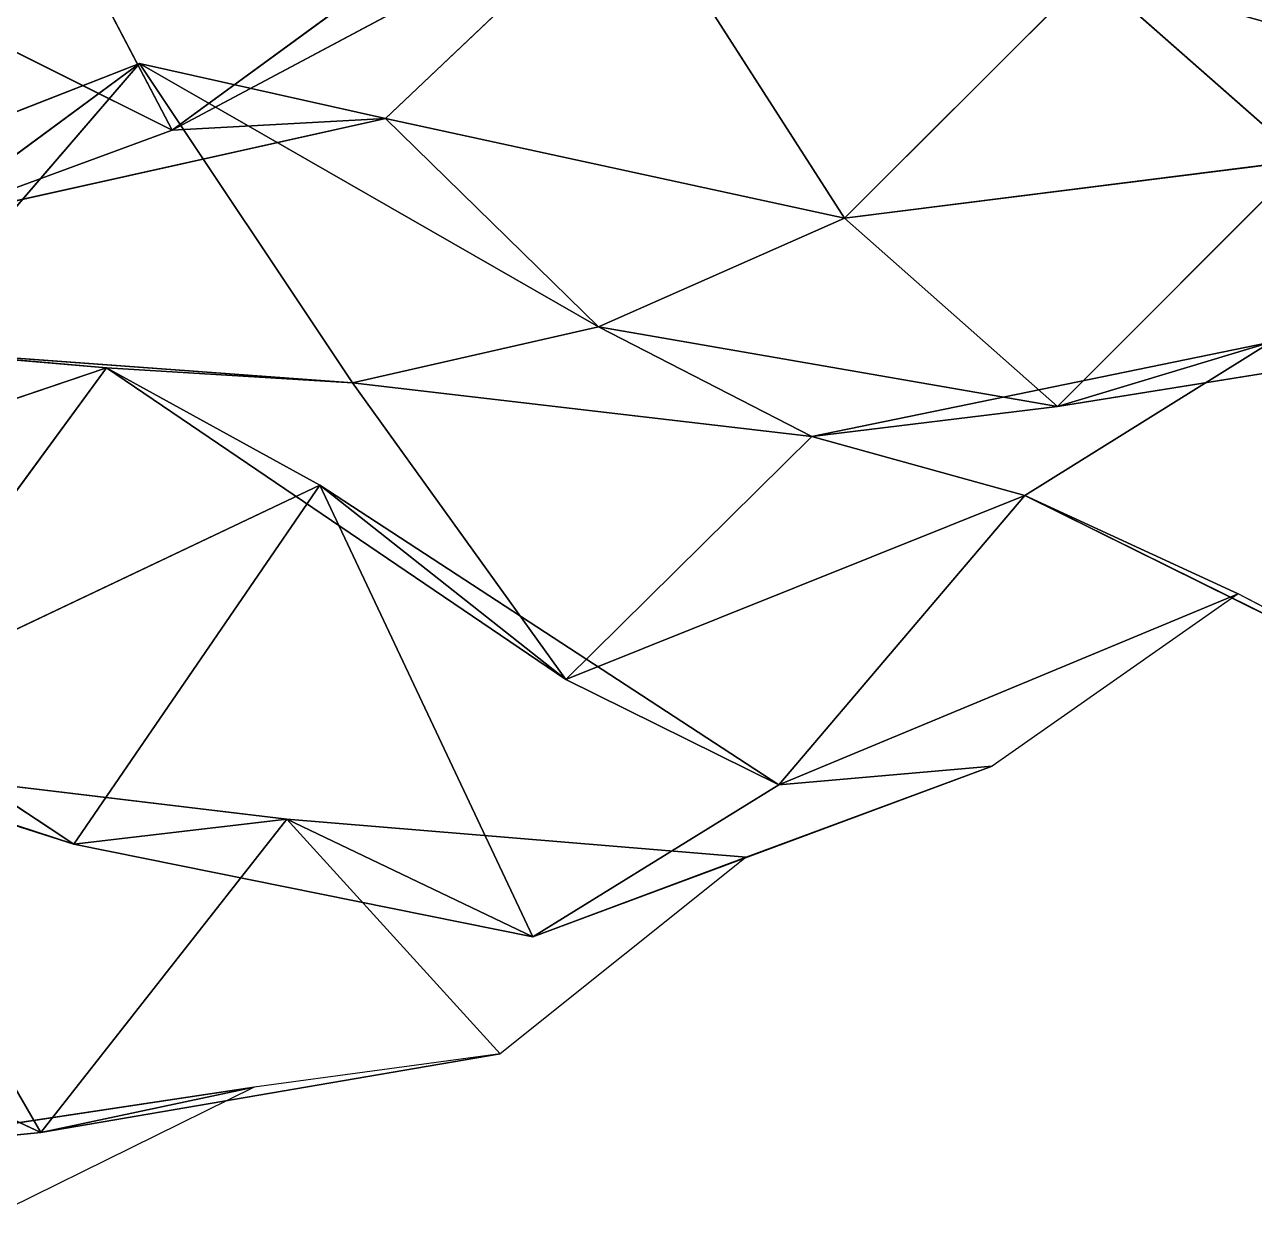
# Model space of a CAD drawing. Header units: metres. Extents: x -3703 to 431, y -1555 to 134.
# Drawn here: x -762.1 to -695, y -422.1 to -357.5 of the extents above; entities that cross this region are included whole.
import ezdxf

# ---------------------------------------------------------------- set-up
doc = ezdxf.new("R2010")
doc.units = ezdxf.units.M

msp = doc.modelspace()

# ---------------------------------------------------------------- linework, layer by layer
for p, q in [((-765.62976, -341.12888, -2464.3013), (-754.0022, -363.28342, -2499.674)), ((-754.0022, -363.28342, -2499.674), (-765.62976, -341.12888, -2464.3013)), ((-728.9582, -349.94196, -2515.4885), (-754.0022, -363.28342, -2499.674)), ((-754.0022, -363.28342, -2499.674), (-728.9582, -349.94196, -2515.4885)), ((-728.9582, -349.94196, -2515.4885), (-742.3746, -362.64334, -2540.1438)), ((-742.3746, -362.64334, -2540.1438), (-728.9582, -349.94196, -2515.4885)), ((-728.9582, -349.94196, -2515.4885), (-717.3306, -368.08994, -2551.757)), ((-717.3306, -368.08994, -2551.757), (-728.9582, -349.94196, -2515.4885)), ((-754.0022, -363.28342, -2499.674), (-779.04614, -350.78363, -2489.638)), ((-779.04614, -350.78363, -2489.638), (-754.0022, -363.28342, -2499.674)), ((-740.5858, -353.4799, -2474.3706), (-754.0022, -363.28342, -2499.674)), ((-754.0022, -363.28342, -2499.674), (-740.5858, -353.4799, -2474.3706)), ((-703.91425, -354.68295, -2527.2598), (-717.3306, -368.08994, -2551.757)), ((-717.3306, -368.08994, -2551.757), (-703.91425, -354.68295, -2527.2598)), ((-703.91425, -354.68295, -2527.2598), (-692.2866, -364.92862, -2565.2952)), ((-692.2866, -364.92862, -2565.2952), (-703.91425, -354.68295, -2527.2598)), ((-755.79095, -359.6537, -2568.3079), (-780.83496, -369.43094, -2553.2905)), ((-780.83496, -369.43094, -2553.2905), (-755.79095, -359.6537, -2568.3079)), ((-755.79095, -359.6537, -2568.3079), (-769.20734, -375.2368, -2592.3188)), ((-769.20734, -375.2368, -2592.3188), (-755.79095, -359.6537, -2568.3079)), ((-767.4186, -368.21982, -2526.0657), (-755.79095, -359.6537, -2568.3079)), ((-755.79095, -359.6537, -2568.3079), (-767.4186, -368.21982, -2526.0657)), ((-742.3746, -362.64334, -2540.1438), (-755.79095, -359.6537, -2568.3079)), ((-730.747, -374.0085, -2577.9292), (-755.79095, -359.6537, -2568.3079)), ((-755.79095, -359.6537, -2568.3079), (-742.3746, -362.64334, -2540.1438)), ((-755.79095, -359.6537, -2568.3079), (-744.1634, -377.06808, -2604.7405)), ((-744.1634, -377.06808, -2604.7405), (-755.79095, -359.6537, -2568.3079)), ((-755.79095, -359.6537, -2568.3079), (-730.747, -374.0085, -2577.9292)), ((-742.3746, -362.64334, -2540.1438), (-767.4186, -368.21982, -2526.0657)), ((-767.4186, -368.21982, -2526.0657), (-742.3746, -362.64334, -2540.1438)), ((-754.0022, -363.28342, -2499.674), (-742.3746, -362.64334, -2540.1438)), ((-742.3746, -362.64334, -2540.1438), (-754.0022, -363.28342, -2499.674)), ((-717.3306, -368.08994, -2551.757), (-742.3746, -362.64334, -2540.1438)), ((-742.3746, -362.64334, -2540.1438), (-730.747, -374.0085, -2577.9292)), ((-730.747, -374.0085, -2577.9292), (-742.3746, -362.64334, -2540.1438)), ((-742.3746, -362.64334, -2540.1438), (-717.3306, -368.08994, -2551.757)), ((-754.0022, -363.28342, -2499.674), (-767.4186, -368.21982, -2526.0657)), ((-767.4186, -368.21982, -2526.0657), (-754.0022, -363.28342, -2499.674)), ((-692.2866, -364.92862, -2565.2952), (-717.3306, -368.08994, -2551.757)), ((-717.3306, -368.08994, -2551.757), (-692.2866, -364.92862, -2565.2952)), ((-692.2866, -364.92862, -2565.2952), (-705.703, -378.3571, -2589.788)), ((-705.703, -378.3571, -2589.788), (-692.2866, -364.92862, -2565.2952)), ((-717.3306, -368.08994, -2551.757), (-730.747, -374.0085, -2577.9292)), ((-730.747, -374.0085, -2577.9292), (-717.3306, -368.08994, -2551.757)), ((-717.3306, -368.08994, -2551.757), (-705.703, -378.3571, -2589.788)), ((-705.703, -378.3571, -2589.788), (-717.3306, -368.08994, -2551.757)), ((-730.747, -374.0085, -2577.9292), (-744.1634, -377.06808, -2604.7405)), ((-744.1634, -377.06808, -2604.7405), (-730.747, -374.0085, -2577.9292)), ((-705.703, -378.3571, -2589.788), (-730.747, -374.0085, -2577.9292)), ((-730.747, -374.0085, -2577.9292), (-719.1194, -379.99307, -2616.9177)), ((-719.1194, -379.99307, -2616.9177), (-730.747, -374.0085, -2577.9292)), ((-730.747, -374.0085, -2577.9292), (-705.703, -378.3571, -2589.788)), ((-694.07544, -374.8433, -2630.9004), (-719.1194, -379.99307, -2616.9177)), ((-719.1194, -379.99307, -2616.9177), (-694.07544, -374.8433, -2630.9004)), ((-694.07544, -374.8433, -2630.9004), (-707.49194, -383.20358, -2656.5266)), ((-707.49194, -383.20358, -2656.5266), (-694.07544, -374.8433, -2630.9004)), ((-680.65906, -374.33618, -2603.5183), (-705.703, -378.3571, -2589.788)), ((-705.703, -378.3571, -2589.788), (-680.65906, -374.33618, -2603.5183)), ((-705.703, -378.3571, -2589.788), (-694.07544, -374.8433, -2630.9004)), ((-694.07544, -374.8433, -2630.9004), (-705.703, -378.3571, -2589.788)), ((-744.1634, -377.06808, -2604.7405), (-769.20734, -375.2368, -2592.3188)), ((-769.20734, -375.2368, -2592.3188), (-757.5799, -376.25034, -2632.419)), ((-757.5799, -376.25034, -2632.419), (-769.20734, -375.2368, -2592.3188)), ((-769.20734, -375.2368, -2592.3188), (-744.1634, -377.06808, -2604.7405)), ((-757.5799, -376.25034, -2632.419), (-782.62384, -384.71384, -2617.6953)), ((-782.62384, -384.71384, -2617.6953), (-757.5799, -376.25034, -2632.419)), ((-757.5799, -376.25034, -2632.419), (-770.9963, -394.5325, -2655.8262)), ((-770.9963, -394.5325, -2655.8262), (-757.5799, -376.25034, -2632.419)), ((-744.1634, -377.06808, -2604.7405), (-757.5799, -376.25034, -2632.419)), ((-732.5359, -393.24527, -2641.45), (-757.5799, -376.25034, -2632.419)), ((-757.5799, -376.25034, -2632.419), (-744.1634, -377.06808, -2604.7405)), ((-757.5799, -376.25034, -2632.419), (-745.9523, -382.6395, -2671.317)), ((-745.9523, -382.6395, -2671.317), (-757.5799, -376.25034, -2632.419)), ((-757.5799, -376.25034, -2632.419), (-732.5359, -393.24527, -2641.45)), ((-719.1194, -379.99307, -2616.9177), (-744.1634, -377.06808, -2604.7405)), ((-744.1634, -377.06808, -2604.7405), (-732.5359, -393.24527, -2641.45)), ((-732.5359, -393.24527, -2641.45), (-744.1634, -377.06808, -2604.7405)), ((-744.1634, -377.06808, -2604.7405), (-719.1194, -379.99307, -2616.9177)), ((-705.703, -378.3571, -2589.788), (-719.1194, -379.99307, -2616.9177)), ((-719.1194, -379.99307, -2616.9177), (-705.703, -378.3571, -2589.788)), ((-719.1194, -379.99307, -2616.9177), (-732.5359, -393.24527, -2641.45)), ((-732.5359, -393.24527, -2641.45), (-719.1194, -379.99307, -2616.9177)), ((-719.1194, -379.99307, -2616.9177), (-707.49194, -383.20358, -2656.5266)), ((-707.49194, -383.20358, -2656.5266), (-719.1194, -379.99307, -2616.9177)), ((-745.9523, -382.6395, -2671.317), (-770.9963, -394.5325, -2655.8262)), ((-770.9963, -394.5325, -2655.8262), (-745.9523, -382.6395, -2671.317)), ((-745.9523, -382.6395, -2671.317), (-759.36865, -402.23062, -2694.4316)), ((-759.36865, -402.23062, -2694.4316), (-745.9523, -382.6395, -2671.317)), ((-732.5359, -393.24527, -2641.45), (-745.9523, -382.6395, -2671.317)), ((-720.9083, -398.99698, -2680.4905), (-745.9523, -382.6395, -2671.317)), ((-745.9523, -382.6395, -2671.317), (-732.5359, -393.24527, -2641.45)), ((-745.9523, -382.6395, -2671.317), (-734.3247, -407.28256, -2706.1333)), ((-734.3247, -407.28256, -2706.1333), (-745.9523, -382.6395, -2671.317)), ((-745.9523, -382.6395, -2671.317), (-720.9083, -398.99698, -2680.4905)), ((-707.49194, -383.20358, -2656.5266), (-732.5359, -393.24527, -2641.45)), ((-732.5359, -393.24527, -2641.45), (-707.49194, -383.20358, -2656.5266)), ((-707.49194, -383.20358, -2656.5266), (-720.9083, -398.99698, -2680.4905)), ((-720.9083, -398.99698, -2680.4905), (-707.49194, -383.20358, -2656.5266)), ((-682.448, -395.6138, -2666.5828), (-707.49194, -383.20358, -2656.5266)), ((-707.49194, -383.20358, -2656.5266), (-695.8644, -388.56802, -2695.6536)), ((-695.8644, -388.56802, -2695.6536), (-707.49194, -383.20358, -2656.5266)), ((-707.49194, -383.20358, -2656.5266), (-682.448, -395.6138, -2666.5828)), ((-695.8644, -388.56802, -2695.6536), (-720.9083, -398.99698, -2680.4905)), ((-720.9083, -398.99698, -2680.4905), (-695.8644, -388.56802, -2695.6536)), ((-695.8644, -388.56802, -2695.6536), (-709.28076, -397.97958, -2721.0447)), ((-682.448, -395.6138, -2666.5828), (-695.8644, -388.56802, -2695.6536)), ((-732.5359, -393.24527, -2641.45), (-720.9083, -398.99698, -2680.4905)), ((-720.9083, -398.99698, -2680.4905), (-732.5359, -393.24527, -2641.45)), ((-759.36865, -402.23062, -2694.4316), (-784.41266, -394.2286, -2683.39)), ((-784.41266, -394.2286, -2683.39), (-759.36865, -402.23062, -2694.4316)), ((-770.9963, -394.5325, -2655.8262), (-759.36865, -402.23062, -2694.4316)), ((-759.36865, -402.23062, -2694.4316), (-770.9963, -394.5325, -2655.8262)), ((-759.36865, -402.23062, -2694.4316), (-772.78503, -397.8632, -2722.9036)), ((-747.7411, -400.86813, -2735.063), (-772.78503, -397.8632, -2722.9036)), ((-772.78503, -397.8632, -2722.9036), (-759.36865, -402.23062, -2694.4316)), ((-772.78503, -397.8632, -2722.9036), (-761.1576, -417.95578, -2758.7375)), ((-761.1576, -417.95578, -2758.7375), (-772.78503, -397.8632, -2722.9036)), ((-772.78503, -397.8632, -2722.9036), (-747.7411, -400.86813, -2735.063)), ((-709.28076, -397.97958, -2721.0447), (-734.3247, -407.28256, -2706.1333)), ((-734.3247, -407.28256, -2706.1333), (-709.28076, -397.97958, -2721.0447)), ((-709.28076, -397.97958, -2721.0447), (-722.69714, -402.94766, -2747.4292)), ((-720.9083, -398.99698, -2680.4905), (-709.28076, -397.97958, -2721.0447)), ((-709.28076, -397.97958, -2721.0447), (-720.9083, -398.99698, -2680.4905)), ((-720.9083, -398.99698, -2680.4905), (-734.3247, -407.28256, -2706.1333)), ((-734.3247, -407.28256, -2706.1333), (-720.9083, -398.99698, -2680.4905)), ((-747.7411, -400.86813, -2735.063), (-761.1576, -417.95578, -2758.7375)), ((-761.1576, -417.95578, -2758.7375), (-747.7411, -400.86813, -2735.063)), ((-759.36865, -402.23062, -2694.4316), (-747.7411, -400.86813, -2735.063)), ((-747.7411, -400.86813, -2735.063), (-759.36865, -402.23062, -2694.4316)), ((-734.3247, -407.28256, -2706.1333), (-747.7411, -400.86813, -2735.063)), ((-722.69714, -402.94766, -2747.4292), (-747.7411, -400.86813, -2735.063)), ((-747.7411, -400.86813, -2735.063), (-734.3247, -407.28256, -2706.1333)), ((-747.7411, -400.86813, -2735.063), (-736.11365, -413.66922, -2772.5273)), ((-736.11365, -413.66922, -2772.5273), (-747.7411, -400.86813, -2735.063)), ((-747.7411, -400.86813, -2735.063), (-722.69714, -402.94766, -2747.4292)), ((-734.3247, -407.28256, -2706.1333), (-759.36865, -402.23062, -2694.4316)), ((-759.36865, -402.23062, -2694.4316), (-734.3247, -407.28256, -2706.1333)), ((-722.69714, -402.94766, -2747.4292), (-736.11365, -413.66922, -2772.5273)), ((-734.3247, -407.28256, -2706.1333), (-722.69714, -402.94766, -2747.4292)), ((-722.69714, -402.94766, -2747.4292), (-734.3247, -407.28256, -2706.1333)), ((-761.1576, -417.95578, -2758.7375), (-786.20154, -406.2628, -2748.521)), ((-786.20154, -406.2628, -2748.521), (-761.1576, -417.95578, -2758.7375)), ((-736.11365, -413.66922, -2772.5273), (-761.1576, -417.95578, -2758.7375)), ((-761.1576, -417.95578, -2758.7375), (-736.11365, -413.66922, -2772.5273)), ((-736.11365, -413.66922, -2772.5273), (-749.53, -415.48117, -2799.6174)), ((-749.53, -415.48117, -2799.6174), (-774.574, -419.2723, -2785.9385)), ((-774.574, -419.2723, -2785.9385), (-749.53, -415.48117, -2799.6174)), ((-749.53, -415.48117, -2799.6174), (-762.9464, -422.09995, -2825.633)), ((-761.1576, -417.95578, -2758.7375), (-749.53, -415.48117, -2799.6174)), ((-749.53, -415.48117, -2799.6174), (-761.1576, -417.95578, -2758.7375)), ((-761.1576, -417.95578, -2758.7375), (-774.574, -419.2723, -2785.9385)), ((-774.574, -419.2723, -2785.9385), (-761.1576, -417.95578, -2758.7375))]:
    msp.add_line(p, q)
for points in [[(-765.62976, -341.12888, -2464.3013), (-754.0022, -363.28342, -2499.674), (-779.04614, -350.78363, -2489.638), (-779.046, -350.78354, -2489.638)], [(-754.0022, -363.28342, -2499.674), (-765.62976, -341.12888, -2464.3013), (-740.5858, -353.4799, -2474.3706), (-740.5857, -353.4798, -2474.3706)], [(-742.3746, -362.64334, -2540.1438), (-754.0022, -363.28342, -2499.674), (-728.9582, -349.94196, -2515.4885), (-728.95807, -349.94186, -2515.4885)], [(-740.5858, -353.4799, -2474.3706), (-728.9582, -349.94196, -2515.4885), (-754.0022, -363.28342, -2499.674), (-754.0021, -363.28333, -2499.674)], [(-728.9582, -349.94196, -2515.4885), (-717.3306, -368.08994, -2551.757), (-742.3746, -362.64334, -2540.1438), (-742.37445, -362.64325, -2540.1438)], [(-717.3306, -368.08994, -2551.757), (-728.9582, -349.94196, -2515.4885), (-703.91425, -354.68295, -2527.2598), (-703.9141, -354.68286, -2527.2598)], [(-767.4186, -368.21982, -2526.0657), (-779.04614, -350.78363, -2489.638), (-754.0022, -363.28342, -2499.674), (-754.0021, -363.28333, -2499.674)], [(-690.49786, -351.18567, -2500.5461), (-678.87024, -361.7373, -2538.5134), (-703.91425, -354.68295, -2527.2598), (-703.9141, -354.68286, -2527.2598)], [(-703.91425, -354.68295, -2527.2598), (-692.2866, -364.92862, -2565.2952), (-717.3306, -368.08994, -2551.757), (-717.3305, -368.08984, -2551.757)], [(-692.2866, -364.92862, -2565.2952), (-703.91425, -354.68295, -2527.2598), (-678.87024, -361.7373, -2538.5134), (-678.8701, -361.7372, -2538.5134)], [(-769.20734, -375.2368, -2592.3188), (-780.83496, -369.43094, -2553.2905), (-755.79095, -359.6537, -2568.3079), (-755.79083, -359.6536, -2568.3079)], [(-767.4186, -368.21982, -2526.0657), (-755.79095, -359.6537, -2568.3079), (-780.83496, -369.43094, -2553.2905), (-780.83484, -369.43085, -2553.2905)], [(-755.79095, -359.6537, -2568.3079), (-744.1634, -377.06808, -2604.7405), (-769.20734, -375.2368, -2592.3188), (-769.2072, -375.2367, -2592.3188)], [(-755.79095, -359.6537, -2568.3079), (-767.4186, -368.21982, -2526.0657), (-742.3746, -362.64334, -2540.1438), (-742.37445, -362.64325, -2540.1438)], [(-742.3746, -362.64334, -2540.1438), (-730.747, -374.0085, -2577.9292), (-755.79095, -359.6537, -2568.3079), (-755.79083, -359.6536, -2568.3079)], [(-744.1634, -377.06808, -2604.7405), (-755.79095, -359.6537, -2568.3079), (-730.747, -374.0085, -2577.9292), (-730.7469, -374.00842, -2577.9292)], [(-754.0022, -363.28342, -2499.674), (-742.3746, -362.64334, -2540.1438), (-767.4186, -368.21982, -2526.0657), (-767.41846, -368.21973, -2526.0657)], [(-730.747, -374.0085, -2577.9292), (-742.3746, -362.64334, -2540.1438), (-717.3306, -368.08994, -2551.757), (-717.3305, -368.08984, -2551.757)], [(-705.703, -378.3571, -2589.788), (-717.3306, -368.08994, -2551.757), (-692.2866, -364.92862, -2565.2952), (-692.2865, -364.92853, -2565.2952)], [(-692.2866, -364.92862, -2565.2952), (-680.65906, -374.33618, -2603.5183), (-705.703, -378.3571, -2589.788), (-705.7029, -378.357, -2589.788)], [(-717.3306, -368.08994, -2551.757), (-705.703, -378.3571, -2589.788), (-730.747, -374.0085, -2577.9292), (-730.7469, -374.00842, -2577.9292)], [(-730.747, -374.0085, -2577.9292), (-719.1194, -379.99307, -2616.9177), (-744.1634, -377.06808, -2604.7405), (-744.16327, -377.068, -2604.7405)], [(-719.1194, -379.99307, -2616.9177), (-730.747, -374.0085, -2577.9292), (-705.703, -378.3571, -2589.788), (-705.7029, -378.357, -2589.788)], [(-707.49194, -383.20358, -2656.5266), (-719.1194, -379.99307, -2616.9177), (-694.07544, -374.8433, -2630.9004), (-694.0753, -374.8432, -2630.9004)], [(-705.703, -378.3571, -2589.788), (-694.07544, -374.8433, -2630.9004), (-719.1194, -379.99307, -2616.9177), (-719.11926, -379.99298, -2616.9177)], [(-694.07544, -374.8433, -2630.9004), (-682.448, -395.6138, -2666.5828), (-707.49194, -383.20358, -2656.5266), (-707.4918, -383.2035, -2656.5266)], [(-694.07544, -374.8433, -2630.9004), (-705.703, -378.3571, -2589.788), (-680.65906, -374.33618, -2603.5183), (-680.65894, -374.3361, -2603.5183)], [(-769.20734, -375.2368, -2592.3188), (-757.5799, -376.25034, -2632.419), (-782.62384, -384.71384, -2617.6953), (-782.6237, -384.71375, -2617.6953)], [(-757.5799, -376.25034, -2632.419), (-769.20734, -375.2368, -2592.3188), (-744.1634, -377.06808, -2604.7405), (-744.16327, -377.068, -2604.7405)], [(-770.9963, -394.5325, -2655.8262), (-782.62384, -384.71384, -2617.6953), (-757.5799, -376.25034, -2632.419), (-757.5798, -376.25024, -2632.419)], [(-757.5799, -376.25034, -2632.419), (-745.9523, -382.6395, -2671.317), (-770.9963, -394.5325, -2655.8262), (-770.99615, -394.5324, -2655.8262)], [(-744.1634, -377.06808, -2604.7405), (-732.5359, -393.24527, -2641.45), (-757.5799, -376.25034, -2632.419), (-757.5798, -376.25024, -2632.419)], [(-745.9523, -382.6395, -2671.317), (-757.5799, -376.25034, -2632.419), (-732.5359, -393.24527, -2641.45), (-732.53577, -393.24518, -2641.45)], [(-732.5359, -393.24527, -2641.45), (-744.1634, -377.06808, -2604.7405), (-719.1194, -379.99307, -2616.9177), (-719.11926, -379.99298, -2616.9177)], [(-719.1194, -379.99307, -2616.9177), (-707.49194, -383.20358, -2656.5266), (-732.5359, -393.24527, -2641.45), (-732.53577, -393.24518, -2641.45)], [(-759.36865, -402.23062, -2694.4316), (-770.9963, -394.5325, -2655.8262), (-745.9523, -382.6395, -2671.317), (-745.95215, -382.6394, -2671.317)], [(-745.9523, -382.6395, -2671.317), (-734.3247, -407.28256, -2706.1333), (-759.36865, -402.23062, -2694.4316), (-759.3685, -402.23053, -2694.4316)], [(-732.5359, -393.24527, -2641.45), (-720.9083, -398.99698, -2680.4905), (-745.9523, -382.6395, -2671.317), (-745.95215, -382.6394, -2671.317)], [(-734.3247, -407.28256, -2706.1333), (-745.9523, -382.6395, -2671.317), (-720.9083, -398.99698, -2680.4905), (-720.9082, -398.9969, -2680.4905)], [(-720.9083, -398.99698, -2680.4905), (-732.5359, -393.24527, -2641.45), (-707.49194, -383.20358, -2656.5266), (-707.4918, -383.2035, -2656.5266)], [(-707.49194, -383.20358, -2656.5266), (-695.8644, -388.56802, -2695.6536), (-720.9083, -398.99698, -2680.4905), (-720.9082, -398.9969, -2680.4905)], [(-695.8644, -388.56802, -2695.6536), (-707.49194, -383.20358, -2656.5266), (-682.448, -395.6138, -2666.5828), (-682.4479, -395.6137, -2666.5828)], [(-709.28076, -397.97958, -2721.0447), (-720.9083, -398.99698, -2680.4905), (-695.8644, -388.56802, -2695.6536), (-695.86426, -388.56793, -2695.6536)], [(-770.9963, -394.5325, -2655.8262), (-759.36865, -402.23062, -2694.4316), (-784.41266, -394.2286, -2683.39), (-784.41254, -394.22852, -2683.39)], [(-772.78503, -397.8632, -2722.9036), (-784.41266, -394.2286, -2683.39), (-759.36865, -402.23062, -2694.4316), (-759.3685, -402.23053, -2694.4316)], [(-772.78503, -397.8632, -2722.9036), (-761.1576, -417.95578, -2758.7375), (-786.20154, -406.2628, -2748.521), (-786.2014, -406.2627, -2748.521)], [(-759.36865, -402.23062, -2694.4316), (-747.7411, -400.86813, -2735.063), (-772.78503, -397.8632, -2722.9036), (-772.7849, -397.8631, -2722.9036)], [(-761.1576, -417.95578, -2758.7375), (-772.78503, -397.8632, -2722.9036), (-747.7411, -400.86813, -2735.063), (-747.74097, -400.86804, -2735.063)], [(-722.69714, -402.94766, -2747.4292), (-734.3247, -407.28256, -2706.1333), (-709.28076, -397.97958, -2721.0447), (-709.28064, -397.9795, -2721.0447)], [(-720.9083, -398.99698, -2680.4905), (-709.28076, -397.97958, -2721.0447), (-734.3247, -407.28256, -2706.1333), (-734.3246, -407.28247, -2706.1333)], [(-747.7411, -400.86813, -2735.063), (-736.11365, -413.66922, -2772.5273), (-761.1576, -417.95578, -2758.7375), (-761.1575, -417.9557, -2758.7375)], [(-747.7411, -400.86813, -2735.063), (-759.36865, -402.23062, -2694.4316), (-734.3247, -407.28256, -2706.1333), (-734.3246, -407.28247, -2706.1333)], [(-734.3247, -407.28256, -2706.1333), (-722.69714, -402.94766, -2747.4292), (-747.7411, -400.86813, -2735.063), (-747.74097, -400.86804, -2735.063)], [(-736.11365, -413.66922, -2772.5273), (-747.7411, -400.86813, -2735.063), (-722.69714, -402.94766, -2747.4292), (-722.697, -402.94757, -2747.4292)], [(-774.574, -419.2723, -2785.9385), (-786.20154, -406.2628, -2748.521), (-761.1576, -417.95578, -2758.7375), (-761.1575, -417.9557, -2758.7375)], [(-749.53, -415.48117, -2799.6174), (-761.1576, -417.95578, -2758.7375), (-736.11365, -413.66922, -2772.5273), (-736.1135, -413.66913, -2772.5273)], [(-762.9464, -422.09995, -2825.633), (-774.574, -419.2723, -2785.9385), (-749.53, -415.48117, -2799.6174), (-749.5299, -415.48108, -2799.6174)], [(-761.1576, -417.95578, -2758.7375), (-749.53, -415.48117, -2799.6174), (-774.574, -419.2723, -2785.9385), (-774.57385, -419.27222, -2785.9385)]]:
    msp.add_3dface(points)

doc.saveas('drawing.dxf')
